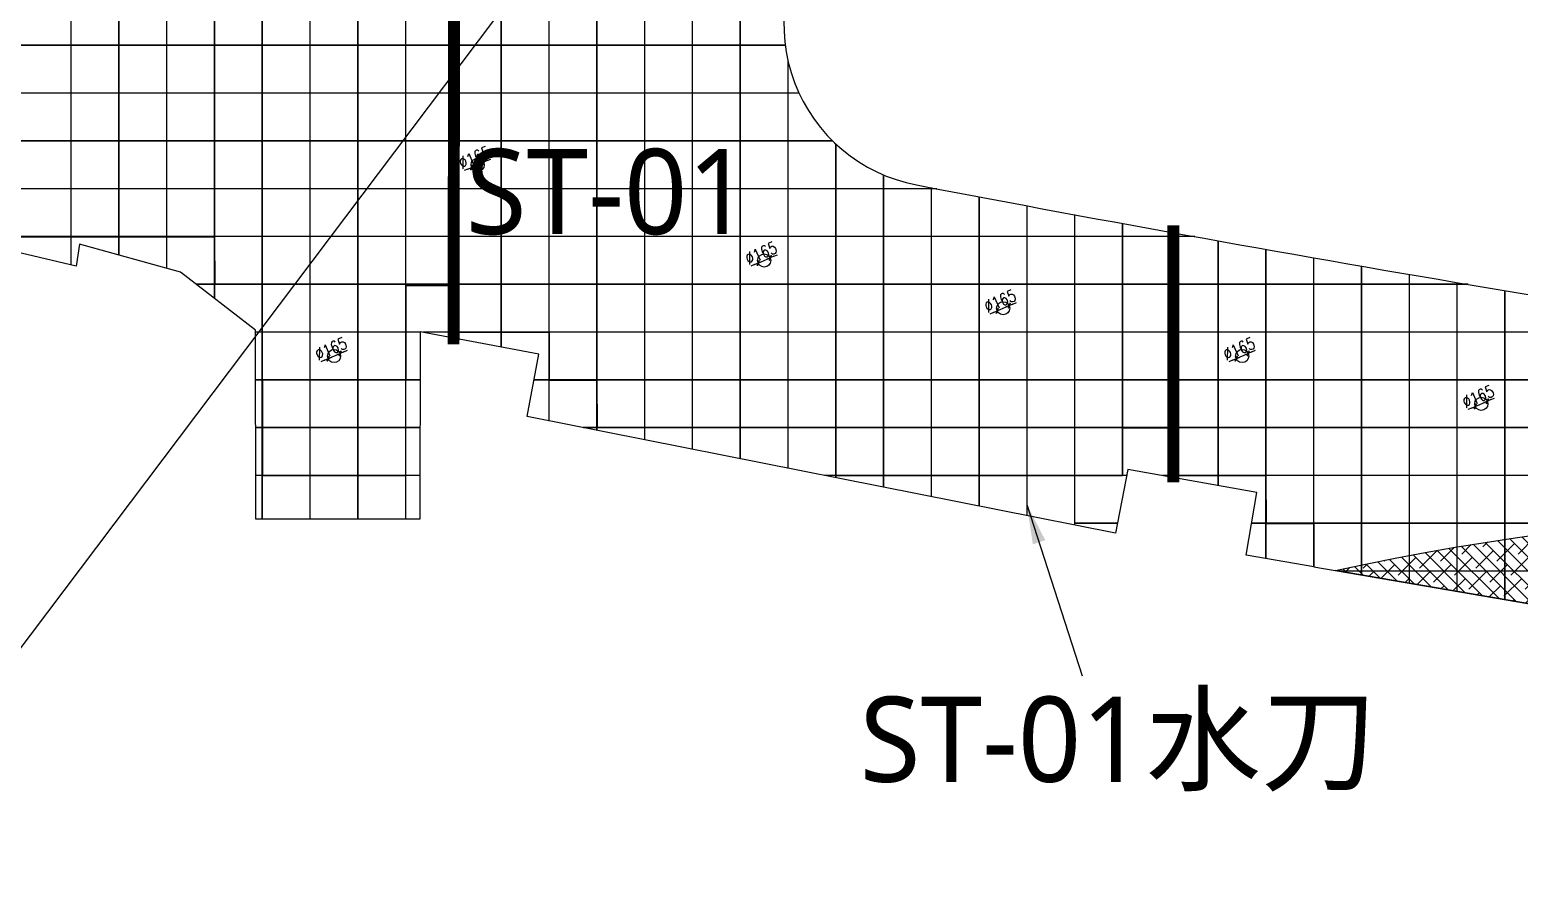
# Model space of a CAD drawing. Header units: millimetres. Extents: x -1989 to 265952, y -5690 to 142265.
# Drawn here: x 49731 to 68428, y 19700 to 30325 of the extents above; entities that cross this region are included whole.
import ezdxf
from ezdxf.enums import TextEntityAlignment as Align
from ezdxf.lldxf.tags import DXFTag

# ---------------------------------------------------------------- set-up
doc = ezdxf.new("R2010")
doc.units = ezdxf.units.MM
for name, color, linetype in [('d地面疏散指示开孔165mm', 91, 'Continuous'), ('F-地材填充', 8, 'Continuous'), ('F-地材造型线', 150, 'Continuous'), ('ST-01水刀', 111, 'Continuous'), ('ST-12算量', 21, 'Continuous'), ('现场实际间隔柱定位', 6, 'Continuous')]:
    doc.layers.add(name, color=color, linetype=linetype)
doc.styles.get("Standard").update_dxf_attribs({"font": 'arial.ttf'})
doc.styles.add('YQ_DIM', font='romancs.shx', dxfattribs={"width": 0.8, "bigfont": '@by-01-hztxt.shx'})
doc.styles.add('黑体', font='Microsoft YaHei.ttf')
tags = doc.linetypes.add('EXP JT_LINE', pattern='A,0.5,-0.2,["EXP JT",Standard,S=0.12,R=0,X=-0.1,Y=-0.05],-0.5', length=1.199999999999999).pattern_tags.tags
tags[6] = DXFTag(74, 10)
doc.dimstyles.new('yq100', dxfattribs={"dimscale": 50, "dimtxt": 3, "dimasz": 1, "dimexe": 1.5, "dimexo": 3, "dimgap": 0.5, "dimtad": 1, "dimdec": 0, "dimrnd": 5, "dimdsep": 46, "dimtxsty": 'YQ_DIM', "dimblk": 'YQTICK', "dimcen": 0, "dimclrd": 256, "dimclre": 256, "dimclrt": 7, "dimadec": 1, "dimazin": 2, "dimtfac": 1, "dimtdec": 0, "dimtix": 1, "dimtmove": 2, "dimatfit": 2, "dimfxl": 1, "dimtolj": 1, "dimtzin": 0, "dimarcsym": 0})
doc.dimstyles.new('yq50', dxfattribs={"dimscale": 50, "dimtxt": 3, "dimasz": 1, "dimexe": 1.5, "dimexo": 3, "dimgap": 0.5, "dimtad": 1, "dimdec": 0, "dimdsep": 46, "dimtxsty": 'YQ_DIM', "dimblk": 'YQTICK', "dimcen": 0, "dimclrd": 256, "dimclre": 256, "dimclrt": 7, "dimadec": 1, "dimazin": 2, "dimtfac": 1, "dimtdec": 4, "dimtix": 1, "dimtmove": 2, "dimatfit": 2, "dimfxl": 1, "dimtolj": 1, "dimtzin": 0, "dimarcsym": 0})

# ---------------------------------------------------------------- blocks, each defined once
blk = doc.blocks.new('AWERAWE')
at = {"layer": 'F-地材填充', "color": 8, "linetype": 'Continuous'}
for p, q in [((-42267.27204211386, 408301.3930089514), (-42267.27204211386, 441582.0659995056)), ((-42265.27204211386, 408299.3930089514), (-42265.27204211386, 441580.0659995055)), ((-41667.27204211387, 408301.3930089514), (-41667.27204211387, 440257.5952535927)), ((-41665.27204211386, 408299.3930089514), (-41665.27204211386, 440255.5952535927)), ((-41067.27204211386, 408301.3930089514), (-41067.27204211386, 438933.1245076799)), ((-41065.27204211387, 408299.3930089514), (-41065.27204211387, 438931.1245076799)), ((-40467.27204211387, 410575.3963642371), (-40467.27204211387, 437608.6537617669)), ((-40465.27204211386, 410573.3963642371), (-40465.27204211386, 437606.653761767)), ((-39867.27204211387, 410462.4091104351), (-39867.27204211387, 434251.1591285542)), ((-39865.27204211387, 410460.409110435), (-39865.27204211387, 434249.1591285542)), ((-39267.27204211386, 409532.8581287418), (-39267.27204211386, 433946.5110963962)), ((-39265.27204211387, 409530.8581287418), (-39265.27204211387, 433944.5110963962)), ((-38667.27204211387, 409414.0286200024), (-38667.27204211387, 433710.3810336834)), ((-38665.27204211387, 409412.0286200024), (-38665.27204211387, 433708.3810336834)), ((-38067.27204211387, 409295.199111263), (-38067.27204211387, 432892.6902619278)), ((-38065.27204211387, 409293.1991112631), (-38065.27204211387, 432890.6902619277)), ((-37467.27204211387, 409176.3696025236), (-37467.27204211387, 432074.9994901719)), ((-37465.27204211387, 409174.3696025236), (-37465.27204211387, 432072.999490172)), ((-36867.27204211387, 409057.5400937842), (-36867.27204211387, 431257.3087184161)), ((-36865.27204211387, 409055.5400937842), (-36865.27204211387, 431255.3087184162)), ((-42867.27204211386, 408301.3930089514), (-42867.27204211386, 426866.5330001547)), ((-42865.27204211386, 408299.3930089514), (-42865.27204211386, 426864.5330001547)), ((-43467.27204211386, 411069.1110006083), (-43467.27204211386, 424967.0343793502)), ((-43465.27204211386, 411067.1110006083), (-43465.27204211386, 424965.0343793502)), ((-44067.27204211386, 411447.8038471093), (-44067.27204211386, 423719.9422833445)), ((-44065.27204211386, 411445.8038471092), (-44065.27204211386, 423717.9422833445)), ((-44667.27204211387, 411614.8572113784), (-44667.27204211387, 422751.8926342672)), ((-44665.27204211386, 411612.8572113784), (-44665.27204211386, 422749.8926342672)), ((-45267.27204211386, 411490.6006430341), (-45267.27204211386, 421954.3623353349)), ((-45265.27204211387, 411488.6006430341), (-45265.27204211387, 421952.3623353349)), ((-36304.51864519229, 414247.8774516658), (-56931.50933942117, 414247.8774516658)), ((-36302.51864519229, 414245.8774516658), (-56929.50933942117, 414245.8774516658)), ((-36267.27204211387, 408938.7105850447), (-36267.27204211387, 414042.3832932697)), ((-36265.27204211387, 408936.7105850448), (-36265.27204211387, 414040.3832932697)), ((-36131.16031964035, 413647.8774516658), (-54393.30122173215, 413647.8774516658)), ((-36129.16031964035, 413645.8774516658), (-54391.30122173215, 413645.8774516658)), ((-35708.01240781185, 413047.8774516658), (-51855.09310404313, 413047.8774516658)), ((-35706.01240781186, 413045.8774516658), (-51853.09310404313, 413045.8774516658)), ((-35667.27204211387, 408819.8810763053), (-35667.27204211387, 413008.9405583832)), ((-35665.27204211387, 408817.8810763053), (-35665.27204211387, 413006.9405583832)), ((-35067.27204211387, 408701.0515675659), (-35067.27204211387, 412621.0741931461)), ((-35065.27204211387, 408699.0515675659), (-35065.27204211387, 412619.0741931461)), ((-34400.57716189066, 412447.8774516658), (-49316.88498635411, 412447.8774516658)), ((-34398.57716189066, 412445.8774516658), (-49314.88498635411, 412445.8774516658)), ((-34467.27204211387, 408582.2220588265), (-34467.27204211387, 412460.5983580711)), ((-34465.27204211387, 408580.2220588266), (-34465.27204211387, 412458.5983580711)), ((-33867.27204211386, 408463.3925500871), (-33867.27204211386, 412346.6760138202)), ((-33865.27204211386, 408461.3925500871), (-33865.27204211386, 412344.6760138202)), ((-33267.27204211387, 408344.5630413478), (-33267.27204211387, 412233.9170617626)), ((-33265.27204211387, 408342.5630413477), (-33265.27204211387, 412231.9170617625)), ((-32667.27204211387, 408225.7335326083), (-32667.27204211387, 412122.3202747677)), ((-32665.27204211387, 408223.7335326083), (-32665.27204211387, 412120.3202747678)), ((-32067.27204211387, 408845.8774516658), (-32067.27204211387, 412011.884440052)), ((-32065.27204211387, 408845.8774516658), (-32065.27204211387, 412009.884440052)), ((-31164.34512676898, 411847.8774516658), (-46778.67686866507, 411847.8774516658)), ((-31162.34512676898, 411845.8774516658), (-46776.67686866508, 411845.8774516658)), ((-31467.27204211387, 408829.9712985761), (-31467.27204211387, 411902.6083591086)), ((-31465.27204211387, 408827.9712985761), (-31465.27204211387, 411900.6083591086)), ((-30867.27204211387, 408722.6985741891), (-30867.27204211387, 411794.4908476405)), ((-30865.27204211387, 408720.6985741891), (-30865.27204211387, 411792.4908476405)), ((-30267.27204211387, 407804.5798369168), (-30267.27204211387, 411687.5307354931)), ((-30265.27204211387, 407802.5798369168), (-30265.27204211387, 411685.530735493)), ((-29667.27204211387, 407701.8443546265), (-29667.27204211387, 411581.7268665884)), ((-29665.27204211386, 407699.8443546265), (-29665.27204211386, 411579.7268665885)), ((-29067.27204211387, 407599.1088723361), (-29067.27204211387, 411477.0780988605)), ((-29065.27204211386, 407597.1088723361), (-29065.27204211386, 411475.0780988605)), ((-28467.27204211387, 407496.3733900458), (-28467.27204211387, 411373.58330419)), ((-28465.27204211387, 407494.3733900457), (-28465.27204211387, 411371.58330419)), ((-27729.3416335153, 411247.8774516659), (-43699.54681865796, 411247.8774516659)), ((-27727.3416335153, 411245.8774516658), (-43697.54681865797, 411245.8774516658)), ((-27867.27204211387, 407393.6379077554), (-27867.27204211387, 411271.2413683424)), ((-27865.27204211387, 407391.6379077554), (-27865.27204211387, 411269.2413683425)), ((-27267.27204211387, 407290.902425465), (-27267.27204211387, 411170.0511909051)), ((-27265.27204211387, 407288.902425465), (-27265.27204211387, 411168.0511909051)), ((-40889.02623807579, 410647.8774516658), (-42953.93419582511, 410647.8774516658)), ((-40887.02623807579, 410645.8774516658), (-42951.93419582512, 410645.8774516658)), ((-24055.20321932809, 410647.8774516658), (-40852.17078948409, 410647.8774516658)), ((-24053.20321932809, 410645.8774516658), (-40850.17078948409, 410645.8774516658)), ((-40889.33118808057, 410047.8774516658), (-42952.66437582077, 410047.8774516658)), ((-40887.33118808057, 410045.8774516658), (-42950.66437582076, 410045.8774516658)), ((-20083.75465199581, 410047.8774516658), (-39459.60482476719, 410047.8774516658)), ((-20081.75465199581, 410045.8774516658), (-39457.60482476719, 410045.8774516658)), ((-40889.63613808533, 409447.8774516658), (-42951.39455581641, 409447.8774516658)), ((-40887.63613808533, 409445.8774516659), (-42949.39455581641, 409445.8774516659)), ((-8285.968471893248, 409447.8774516658), (-38838.18328472933, 409447.8774516658)), ((-8283.968471893248, 409445.8774516659), (-38836.18328472934, 409445.8774516659)), ((-40889.94108809011, 408847.8774516658), (-42950.12473581206, 408847.8774516658)), ((-40887.94108809011, 408845.8774516658), (-42948.12473581206, 408845.8774516658)), ((-32018.42576061195, 408847.8774516658), (-35808.63276466897, 408847.8774516658)), ((-32016.42576061195, 408845.8774516658), (-35806.63276466897, 408845.8774516658)), ((-7886.274062085082, 408847.8774516658), (-31567.42510446267, 408847.8774516658)), ((-7884.274062085082, 408845.8774516658), (-31565.42510446267, 408845.8774516658)), ((-32135.95811033683, 408247.8774516657), (-32667.27204211387, 408247.8774516657)), ((-32133.95811033683, 408245.8774516658), (-32667.27204211387, 408245.8774516658)), ((-5281.438072288027, 408247.8774516657), (-30454.5878557642, 408247.8774516657)), ((-5279.438072288026, 408245.8774516658), (-30452.5878557642, 408245.8774516658)), ((1548.989490327003, 407647.8774516658), (-29352.09231010201, 407647.8774516658)), ((1550.989490327003, 407645.8774516658), (-29350.09231010202, 407645.8774516658))]:
    blk.add_line(p, q, dxfattribs=at)
blk = doc.blocks.new('YQTICK')
blk.add_line((-1, 1e-16), (1, 1e-16))
at = {"const_width": 0.4}
blk.add_lwpolyline([(0.5303300858899105, 0.5303300858899106), (-0.5303300858899106, -0.5303300858899105)], dxfattribs=at)
blk = doc.blocks.new('*D251')
at = {"layer": 'DEFPOINTS', "color": 0, "transparency": 16777216}
for p in [(58874.9264775031, 27396.55654911913), (59026.34795451344, 27462.10451857804)]:
    blk.add_point(p, dxfattribs=at)
at = {"layer": 'd地面疏散指示开孔165mm', "lineweight": -2, "transparency": 16777216}
for p, q in [((59072.23325057704, 27481.96753962613), (59118.11854664062, 27501.83056067422)), ((58829.04118143951, 27376.69352807103), (58783.15588537592, 27356.83050702295)), ((58874.9264775031, 27396.55654911913), (59026.34795451344, 27462.10451857804))]:
    blk.add_line(p, q, dxfattribs=at)
at = {"layer": 'd地面疏散指示开孔165mm', "lineweight": -2, "transparency": 16777216, "xscale": 50, "yscale": 50, "zscale": 50}
for p, rotation in [((59026.34795451344, 27462.10451857804), 203.4070254986485), ((58874.9264775031, 27396.55654911913), 23.4070254986485)]:
    blk.add_blockref('YQTICK', p, dxfattribs=dict(at, rotation=rotation))
at = {"layer": 'd地面疏散指示开孔165mm', "color": 7, "transparency": 16777216, "insert": (58910.91117391209, 27521.10112597576), "char_height": 150, "attachment_point": 5, "rotation": 23.407025498648476, "style": 'YQ_DIM'}
blk.add_mtext('\\A1;∅165', dxfattribs=at)
blk = doc.blocks.new('*D252')
at = {"layer": 'DEFPOINTS', "color": 0, "transparency": 16777216}
for p in [(61874.92647750402, 26796.55654911953), (62026.34795451346, 26862.10451857805)]:
    blk.add_point(p, dxfattribs=at)
at = {"layer": 'd地面疏散指示开孔165mm', "lineweight": -2, "transparency": 16777216}
for p, q in [((61829.04118144043, 26776.69352807144), (61783.15588537684, 26756.83050702335)), ((61874.92647750402, 26796.55654911953), (62026.34795451346, 26862.10451857805)), ((62072.23325057706, 26881.96753962614), (62118.11854664063, 26901.83056067422))]:
    blk.add_line(p, q, dxfattribs=at)
at = {"layer": 'd地面疏散指示开孔165mm', "lineweight": -2, "transparency": 16777216, "xscale": 50, "yscale": 50, "zscale": 50}
for p, rotation in [((61874.92647750402, 26796.55654911953), 23.40702549864834), ((62026.34795451346, 26862.10451857805), 203.4070254986484)]:
    blk.add_blockref('YQTICK', p, dxfattribs=dict(at, rotation=rotation))
at = {"layer": 'd地面疏散指示开孔165mm', "color": 7, "transparency": 16777216, "insert": (61910.91117391255, 26921.10112597597), "char_height": 150, "attachment_point": 5, "rotation": 23.407025498648366, "style": 'YQ_DIM'}
blk.add_mtext('\\A1;∅165', dxfattribs=at)
blk = doc.blocks.new('*D253')
at = {"layer": 'DEFPOINTS', "color": 0, "transparency": 16777216}
for p in [(64874.92647750357, 26196.55654911939), (65026.34795451347, 26262.104518578)]:
    blk.add_point(p, dxfattribs=at)
at = {"layer": 'd地面疏散指示开孔165mm', "lineweight": -2, "transparency": 16777216}
for p, q in [((64874.92647750357, 26196.55654911939), (65026.34795451347, 26262.104518578)), ((65072.23325057706, 26281.96753962607), (65118.11854664067, 26301.83056067414)), ((64829.04118143998, 26176.69352807132), (64783.15588537638, 26156.83050702326))]:
    blk.add_line(p, q, dxfattribs=at)
at = {"layer": 'd地面疏散指示开孔165mm', "lineweight": -2, "transparency": 16777216, "xscale": 50, "yscale": 50, "zscale": 50}
for p, rotation in [((64874.92647750357, 26196.55654911939), 23.40702549861876), ((65026.34795451347, 26262.104518578), 203.4070254986188)]:
    blk.add_blockref('YQTICK', p, dxfattribs=dict(at, rotation=rotation))
at = {"layer": 'd地面疏散指示开孔165mm', "color": 7, "transparency": 16777216, "insert": (64910.91117391239, 26321.10112597589), "char_height": 150, "attachment_point": 5, "rotation": 23.4070254986188, "style": 'YQ_DIM'}
blk.add_mtext('\\A1;∅165', dxfattribs=at)
blk = doc.blocks.new('*D254')
at = {"layer": 'DEFPOINTS', "color": 0, "transparency": 16777216}
for p in [(68028.34795451348, 25662.104518578), (67876.92647750367, 25596.55654911943)]:
    blk.add_point(p, dxfattribs=at)
at = {"layer": 'd地面疏散指示开孔165mm', "lineweight": -2, "transparency": 16777216}
for p, q in [((67876.92647750367, 25596.55654911943), (68028.34795451348, 25662.104518578)), ((68074.23325057708, 25681.96753962606), (68120.11854664068, 25701.83056067413)), ((67831.04118144007, 25576.69352807137), (67785.15588537647, 25556.8305070233))]:
    blk.add_line(p, q, dxfattribs=at)
at = {"layer": 'd地面疏散指示开孔165mm', "lineweight": -2, "transparency": 16777216, "xscale": 50, "yscale": 50, "zscale": 50}
for p, rotation in [((67876.92647750367, 25596.55654911943), 23.40702549861541), ((68028.34795451348, 25662.104518578), 203.4070254986154)]:
    blk.add_blockref('YQTICK', p, dxfattribs=dict(at, rotation=rotation))
at = {"layer": 'd地面疏散指示开孔165mm', "color": 7, "transparency": 16777216, "insert": (67912.91117391245, 25721.10112597592), "char_height": 150, "attachment_point": 5, "rotation": 23.407025498615447, "style": 'YQ_DIM'}
blk.add_mtext('\\A1;∅165', dxfattribs=at)
blk = doc.blocks.new('*D187')
at = {"layer": 'DEFPOINTS', "color": 0, "transparency": 16777216}
for p in [(55428.34795451346, 28662.104518578), (55276.92647750415, 28596.55654911964)]:
    blk.add_point(p, dxfattribs=at)
at = {"layer": 'd地面疏散指示开孔165mm', "lineweight": -2, "transparency": 16777216}
for p, q in [((55276.92647750415, 28596.55654911964), (55428.34795451346, 28662.104518578)), ((55474.23325057706, 28681.96753962605), (55520.11854664065, 28701.83056067411)), ((55231.04118144055, 28576.69352807158), (55185.15588537695, 28556.83050702351))]:
    blk.add_line(p, q, dxfattribs=at)
at = {"layer": 'd地面疏散指示开孔165mm', "lineweight": -2, "transparency": 16777216, "xscale": 50, "yscale": 50, "zscale": 50}
for p, rotation in [((55276.92647750415, 28596.55654911964), 23.40702549861445), ((55428.34795451346, 28662.104518578), 203.4070254986144)]:
    blk.add_blockref('YQTICK', p, dxfattribs=dict(at, rotation=rotation))
at = {"layer": 'd地面疏散指示开孔165mm', "color": 7, "transparency": 16777216, "insert": (55312.91117391268, 28721.10112597603), "char_height": 150, "attachment_point": 5, "rotation": 23.40702549861443, "style": 'YQ_DIM'}
blk.add_mtext('\\A1;∅165', dxfattribs=at)
blk = doc.blocks.new('*D188')
at = {"layer": 'DEFPOINTS', "color": 0, "transparency": 16777216}
for p in [(53474.92647750347, 26196.55654911936), (53626.34795451348, 26262.10451857799)]:
    blk.add_point(p, dxfattribs=at)
at = {"layer": 'd地面疏散指示开孔165mm', "lineweight": -2, "transparency": 16777216}
for p, q in [((53474.92647750347, 26196.55654911936), (53626.34795451348, 26262.10451857799)), ((53672.23325057708, 26281.96753962604), (53718.11854664069, 26301.83056067409)), ((53429.04118143986, 26176.6935280713), (53383.15588537626, 26156.83050702325))]:
    blk.add_line(p, q, dxfattribs=at)
at = {"layer": 'd地面疏散指示开孔165mm', "lineweight": -2, "transparency": 16777216, "xscale": 50, "yscale": 50, "zscale": 50}
for p, rotation in [((53474.92647750347, 26196.55654911936), 23.40702549860381), ((53626.34795451348, 26262.10451857799), 203.4070254986039)]:
    blk.add_blockref('YQTICK', p, dxfattribs=dict(at, rotation=rotation))
at = {"layer": 'd地面疏散指示开孔165mm', "color": 7, "transparency": 16777216, "insert": (53510.91117391236, 26321.10112597588), "char_height": 150, "attachment_point": 5, "rotation": 23.407025498603847, "style": 'YQ_DIM'}
blk.add_mtext('\\A1;∅165', dxfattribs=at)

msp = doc.modelspace()

# ---------------------------------------------------------------- hatches: boundary and pattern name
at = {"layer": 'F-地材填充'}
h = msp.add_hatch(dxfattribs=at)
h.set_pattern_fill('橡胶', color=256, scale=200, angle=90)
h.set_pattern_definition([(135, (485915.719726742, 389097.124641923), (-88.38834764831844, -88.38834764831844), []), (224.9999999999999, (485915.719726742, 389097.124641923), (-88.38834764831847, -265.1650429449553), [312.4999999999999, -187.4999999999999])])
edge = h.paths.add_edge_path()
edge.add_arc((77735.25561149037, -8004.046041769994), 30602.72024258791, 67.69804876367891, 97.80859024249992, ccw=False)
edge.add_line((89348.61054428612, 20309.49265354339), (89654.29475264347, 20276.24580816648))
edge.add_arc((73442.47866780733, -10177.44065556864), 34500.00000000051, 61.97169387217832, 102.2478068050065)
edge.add_line((66123.63952234961, 23537.31269608662), (72482.25190601198, 22446.96510671099))
edge.add_line((72482.25190601198, 22446.96510671099), (72618.38906679631, 23249.02261822842))
edge.add_line((72618.38906679631, 23249.02261822842), (73682.64164484433, 23107.8266534514))
edge.add_arc((73669.11603171263, 23074.94861492803), 35.55147855903977, 67.63834796499205, 277.2468897730036)
edge.add_line((73673.60067721494, 23039.68112873394), (73594.25881669522, 22441.64860181985))
edge.add_line((73594.25881669522, 22441.64860181985), (73577.44420811805, 22314.90991947786))

# ---------------------------------------------------------------- linework, layer by layer
at = {"color": 11}
msp.add_lwpolyline([(76439.17991211035, 31916.17093931212), (76395.70390200152, 32817.85131611102, 0.3264483431227162), (75987.97650474429, 33322.81349328617, -0.0153519259116162), (67551.76700320121, 35850.88450199084), (67081.7346138788, 34982.13741016181), (65260.48929034945, 35967.51543215735), (63866.21587712903, 33390.52073887989), (65687.46120065663, 32405.14271688732), (65221.11822036819, 31543.21465165486), (61856.52349440663, 33363.61613903925, 0.3673617066170483), (60779.77228457111, 33136.17204528369), (59624.97533810281, 31643.64671918928, 0.5590913621963867), (60862.04890694309, 28377.29076346706, 0.0112558719620174), (75341.1766764438, 25941.6914246433), (77643.92160815586, 25614.30898852934, 0.617733619168726), (78382.50460498131, 26734.00195471538), (77649.7900506533, 28003.10079023973), (76629.37091714636, 27971.66230901811), (76577.40112883903, 29049.5012870245), (78574.35903650886, 29145.78791409955), (78436.13781977972, 32012.457566386), (76439.17993784, 31916.17094055269)], format="xyb", dxfattribs=at)
at = {"layer": 'd地面疏散指示开孔165mm'}
for centre in [(55352.63721600853, 28629.3305338487), (58950.63721600853, 27429.3305338487), (61950.63721600853, 26829.3305338487), (53550.63721600853, 26229.3305338487), (64950.63721600853, 26229.3305338487), (67952.63721600853, 25629.3305338487)]:
    msp.add_circle(centre, 82.5, dxfattribs=at)
at = {"layer": 'F-地材造型线', "color": 1, "linetype": 'EXP JT_LINE', "ltscale": 1500, "const_width": 150}
for points in [[(55091.57735270463, 50554.38565557685), (55050.00425237431, 26378.05961329074)], [(64084.89609030649, 27868.50118284093), (64084.89609030649, 24644.8381896138)]]:
    msp.add_lwpolyline(points, dxfattribs=at)
at = {"layer": 'F-地材造型线'}
msp.add_lwpolyline([(73577.44420811746, 22314.90991947762), (73682.64164484433, 23107.8266534514), (72618.38906679631, 23249.02261822842), (72482.25190601198, 22446.96510671099), (66123.63952234961, 23537.31269608662, -0.1775694729511432), (89654.29475264288, 20276.24580816625), (89348.61054428612, 20309.49265354339, 0.1321432168729033), (73577.44420811746, 22314.90991947762), (73594.25881669522, 22441.64860181985)], format="xyb", dxfattribs=at)
at = {"layer": 'ST-01水刀', "color": 241}
msp.add_line((73242.49417333098, 53902.78417648016), (28306.31989186656, -5689.841053661744), dxfattribs=at)
at = {"layer": 'ST-01水刀'}
msp.add_lwpolyline([(59624.97533810281, 31643.64671918928, 0.5590913621963867), (60862.04890694309, 28377.29076346706, 0.0112558719620174), (75341.1766764438, 25941.6914246433)], format="xyb", dxfattribs=at)
msp.add_lwpolyline([(71251.63721600865, 26528.33053384864), (67651.63721600865, 26528.33053384864), (67649.63721600865, 27128.33053384864), (64084.89609030649, 27128.33053384864), (64084.89609030649, 27728.33053384864), (59251.63721600864, 27728.33053384864), (59251.63721600864, 29528.33053384864), (58651.63721600865, 29528.33053384864), (58649.63721600864, 31328.33053384864)], dxfattribs=at)
at = {"layer": 'ST-01水刀', "color": 111}
msp.add_lwpolyline([(49051.63721600853, 27726.33053384864), (50249.63721600853, 27726.33053384864), (52049.63721600876, 27726.33053384864), (52051.63721600876, 27128.33053384864), (52649.63721600876, 27135.83053384841), (52651.63721600876, 24731.33053384864), (54451.63721600876, 24729.33053384864), (54454.95998544214, 27116.82302382149), (55049.63721600876, 27116.82302382149), (55051.63721600876, 26526.33053384864), (55649.63721600876, 26528.33053384864), (56249.63721600876, 26526.33053384864), (56250.63721600876, 25927.33053384864), (56849.63721600853, 25927.33053384864), (56851.63721600853, 25330.33053384864), (59849.63721600876, 25328.33053384864), (59849.63721600876, 24728.33053384864), (63449.63721600876, 24728.33053384864), (63449.63721600876, 25326.33053384864), (64049.63721600876, 25326.33053384864), (64049.63721600876, 24728.33053384864), (65249.63721600876, 24728.33053384864), (65251.63721600876, 24128.33053384864), (65849.63721600876, 24128.33053384864), (65849.63721600852, 23584.29743680932), (64998.76936979409, 23728.33041932728), (65133.80081797697, 24516.94665106628), (63515.83811817903, 24806.2187623393), (63358.93274922625, 24005.71714979454), (55972.76907303769, 25468.54081831183), (56120.69771312063, 26254.53243022502), (54629.8865471301, 26535.27019619619), (54628.69041931003, 24181.84609113427), (52569.94108377283, 24181.84609113427), (52564.91962574973, 26554.52474126263), (51620.7849317936, 27281.1624376582), (50353.42815714262, 27634.02279254943), (50313.16185199239, 27356.51008660326), (38251.63721600853, 30207.70055091367)], dxfattribs=at)
at = {"layer": 'ST-12算量', "color": 21}
for points in [[(66449.63721600876, 24126.33053384864), (65849.63721600876, 24128.33053384864), (65849.63721600852, 23584.29743680932), (72482.25190601198, 22446.96510671099)], [(69449.63721600876, 24128.33053384864), (66449.63721600876, 24127.33053384864)]]:
    msp.add_lwpolyline(points, dxfattribs=at)
at = {"layer": '现场实际间隔柱定位', "const_width": 2}
msp.add_lwpolyline([(72482.25190601198, 22446.96510671099), (64992.98379211841, 23729.32105951532), (65133.80081797697, 24516.94665106628), (63515.74410105383, 24806.23557146123), (63358.93274922637, 24005.71714979454), (55972.76907303769, 25468.54081831183), (56120.69771312063, 26254.53243022502), (54629.8865471301, 26535.27019619619), (54628.69041931003, 24181.84609113427), (52569.94108377283, 24181.84609113427), (52564.91962574973, 26554.52474126263), (51620.7849317936, 27281.1624376582), (50353.42815714262, 27634.02279254943), (50313.16185199239, 27356.51008660326), (37814.60724040892, 30311.00885866527)], dxfattribs=at)

# ---------------------------------------------------------------- block references
at = {"layer": 'ST-01水刀'}
msp.add_blockref('AWERAWE', (95516.90925812247, -384117.5469178173), dxfattribs=at)

# ---------------------------------------------------------------- texts
at = {"color": 122, "ltscale": 5000, "style": '黑体'}
for s, p in [('ST-01', (56992.68666336664, 28295.17202199888)), ('ST-01水刀', (63395.63645734804, 21433.92080459712))]:
    msp.add_text(s, height=1069.01983612351, dxfattribs=at).set_placement(p, align=Align.MIDDLE)

# ---------------------------------------------------------------- dimensions: what is measured, and where the dimension line sits
at = {"layer": 'd地面疏散指示开孔165mm'}
for p1, p2, picture, middle in [((55276.92647750415, 28596.55654911964), (55428.34795451346, 28662.104518578), '*D187', (55312.91117391268, 28721.10112597603)), ((58874.9264775031, 27396.55654911913), (59026.34795451344, 27462.10451857804), '*D251', (58910.91117391209, 27521.10112597576)), ((61874.92647750402, 26796.55654911953), (62026.34795451346, 26862.10451857805), '*D252', (61910.91117391255, 26921.10112597597)), ((53474.92647750347, 26196.55654911936), (53626.34795451348, 26262.10451857799), '*D188', (53510.91117391236, 26321.10112597588)), ((64874.92647750357, 26196.55654911939), (65026.34795451347, 26262.104518578), '*D253', (64910.91117391239, 26321.10112597589)), ((67876.92647750367, 25596.55654911943), (68028.34795451348, 25662.104518578), '*D254', (67912.91117391245, 25721.10112597592))]:
    dim = msp.add_diameter_dim_2p(p1=p1, p2=p2, dimstyle='yq50', override={"dimzin": 0}, dxfattribs=at)
    dim.commit()
    dim.dimension.update_dxf_attribs({"geometry": picture, "text_midpoint": middle})

# ---------------------------------------------------------------- leaders
at = {"layer": 'ST-12算量', "color": 122}
msp.add_leader([(62247.20482578108, 24367.56818163107), (62941.26506350216, 22213.72464639568)], dimstyle='yq100', override={"dimasz": 10, "dimgap": 0.5, "dimtad": 0, "dimzin": 0, "dimfxl": 6, "dimfxlon": 1}, dxfattribs=at)

doc.saveas('drawing.dxf')
